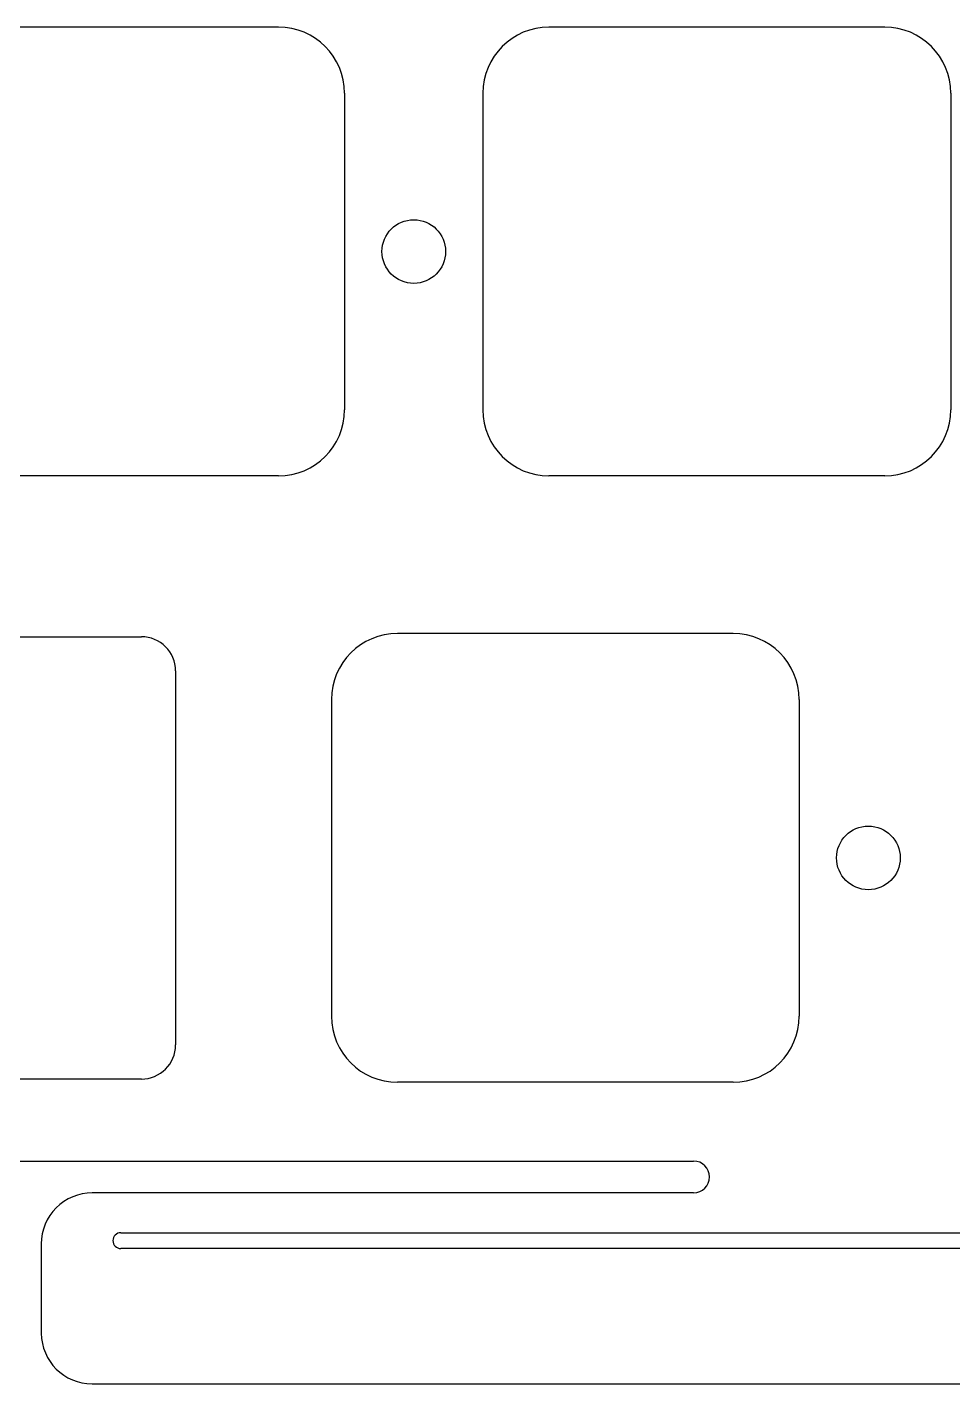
# Model space of a CAD drawing. Header units: millimetres. Extents: x -10 to 276, y -93 to 17.
# Drawn here: x 78.34 to 107.43, y -92.72 to -50.1 of the extents above; entities that cross this region are included whole.
import ezdxf

# ---------------------------------------------------------------- set-up
doc = ezdxf.new("R2010")
doc.units = ezdxf.units.MM
doc.layers.add('BLACK', color=7, linetype='CONTINUOUS')

msp = doc.modelspace()

# ---------------------------------------------------------------- linework, layer by layer
at = {"layer": 'BLACK', "linetype": 'Continuous'}
for p, q in [((86.2375, -50.1), (75.6875, -50.1)), ((105.2875, -50.1), (94.7375, -50.1)), ((88.3125, -52.175), (88.3125, -62.125)), ((92.6625, -52.175), (92.6625, -62.125)), ((107.3625, -52.175), (107.3625, -62.125)), ((86.2375, -64.2), (75.6875, -64.2)), ((105.2875, -64.2), (94.7375, -64.2)), ((70.475, -69.25), (81.925, -69.25)), ((100.525, -69.15), (89.974999, -69.15)), ((83, -70.325), (83, -82.075)), ((87.9, -71.225), (87.9, -81.175001)), ((102.6, -71.225), (102.6, -81.175)), ((81.925, -83.15), (70.475, -83.15)), ((100.525, -83.25), (89.975, -83.25)), ((70.340975, -85.725), (99.2799, -85.725)), ((99.2799, -86.725), (80.379918, -86.725)), ((81.2799, -87.975), (126.2799, -87.975)), ((78.779918, -88.325), (78.779918, -91.132375)), ((126.2799, -88.475), (81.2799, -88.475)), ((80.3799, -92.725), (127.187489, -92.725))]:
    msp.add_line(p, q, dxfattribs=at)
at = {"layer": 'BLACK'}
for centre in [(90.4875, -57.15), (104.775, -76.2)]:
    msp.add_circle(centre, 1, dxfattribs=at)
for centre, radius, start, end in [((86.2375, -52.175), 2.075, 0, 90), ((94.7375, -52.175), 2.075, 90, 180), ((105.2875, -52.175), 2.075, 0, 90), ((86.2375, -62.125), 2.075, 270, 0), ((94.7375, -62.125), 2.075, 180, 270), ((105.2875, -62.125), 2.075, 270, 0), ((81.925, -70.325), 1.075, 0, 90), ((89.975004, -71.225004), 2.075004, 90.0001381, 179.9998896), ((100.525, -71.225), 2.075, 0, 90), ((89.975002, -81.174998), 2.075002, 180.0000828, 269.9999448), ((100.525, -81.175), 2.075, 270, 0), ((81.925, -82.075), 1.075, 270, 0), ((99.2799, -86.225), 0.5, 270, 90), ((80.3799, -88.325), 1.599982, 89.9993554, 180), ((81.2799, -88.225), 0.25, 90, 270), ((80.3799, -91.125), 1.6, 180.2640988, 270)]:
    msp.add_arc(centre, radius, start, end, dxfattribs=at)

doc.saveas('drawing.dxf')
